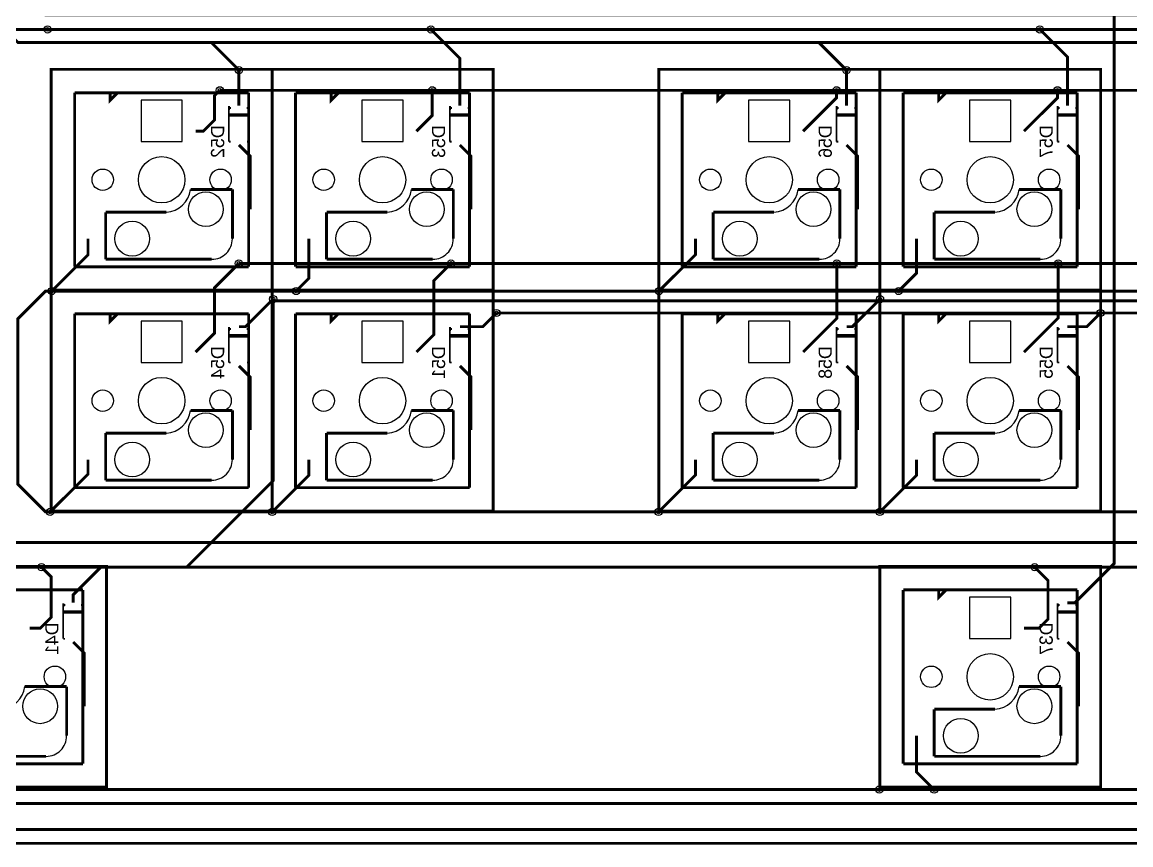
# Model space of a CAD drawing. Extents: x -38 to 13910, y -467 to 6521.
# Drawn here: x 424.4 to 519.9, y 200.2 to 271.2 of the extents above; entities that cross this region are included whole.
import ezdxf

# ---------------------------------------------------------------- set-up
doc = ezdxf.new("R2010")
doc.units = 0
doc.header["$MEASUREMENT"] = 0
for name, color, linetype, true_color in [('BoardOutLine', 6, 'Continuous', 0xff00ff), ('BottomLayer', 5, 'Continuous', 0x0000ff), ('BottomSilkLayer', 7, 'Continuous', 0x66cc33), ('Document', 7, 'Continuous', 0xffffff), ('Hole', 7, 'Continuous', 0x222222), ('Multi-Layer', 7, 'Continuous', 0xc0c0c0), ('TopLayer', 1, 'Continuous', 0xff0000), ('TopSilkLayer', 7, 'Continuous', 0xffcc00)]:
    doc.layers.add(name, color=color, linetype=linetype, true_color=true_color)

msp = doc.modelspace()

# ---------------------------------------------------------------- linework, layer by layer
at = {"layer": 'BoardOutLine', "const_width": 0.254}
msp.add_lwpolyline([(373.982, 340.835), (373.982, 342.532), (728.798, 342.532), (728.798, 200.337), (373.982, 200.337), (373.982, 340.835)], close=True, dxfattribs=at)
at = {"layer": 'BottomLayer', "const_width": 0.254}
for points in [[(517.149, 334.881), (518.5, 333.531), (518.5, 224.471), (515.109, 221.081), (514.478, 221.081)], [(419.191, 273.375), (422.041, 270.525), (426.542, 270.525)], [(459.597, 270.525), (462.089, 268.033), (462.089, 263.945)], [(512.095, 270.525), (514.478, 268.142), (514.478, 263.945)], [(443.039, 267.015), (443.039, 267.015), (443.038, 263.945)], [(495.427, 267.015), (495.427, 267.015), (495.427, 263.945)], [(441.393, 265.275), (440.943, 264.825), (440.943, 262.725), (439.97, 261.752), (439.298, 261.752)], [(459.708, 265.275), (459.708, 263.112), (458.348, 261.752)], [(494.57, 265.275), (494.57, 264.636), (491.685, 261.752)], [(513.62, 265.275), (513.62, 264.636), (510.735, 261.752)], [(443.038, 260.56), (443.997, 259.602), (443.997, 255.02)], [(462.089, 260.56), (463.047, 259.602), (463.047, 255.02)], [(495.427, 260.56), (496.384, 259.603), (496.384, 255.02)], [(514.478, 260.56), (515.434, 259.603), (515.434, 255.02)], [(426.903, 247.965), (430.027, 251.088), (430.027, 252.48)], [(447.977, 247.965), (449.077, 249.065), (449.077, 252.48)], [(479.261, 247.965), (482.414, 251.118), (482.414, 252.48)], [(499.912, 247.965), (501.464, 249.517), (501.464, 252.48)], [(443.038, 250.346), (440.943, 248.25), (440.943, 244.347), (439.297, 242.701)], [(461.323, 250.345), (459.845, 248.866), (459.845, 244.199), (458.348, 242.701)], [(494.58, 250.345), (494.58, 245.597), (491.685, 242.701)], [(513.681, 250.345), (513.681, 245.647), (510.735, 242.701)], [(445.99, 247.274), (445.99, 231.619), (438.523, 224.151), (431.132, 224.151), (428.751, 221.77), (428.751, 221.081)], [(445.991, 247.274), (443.611, 244.894), (443.038, 244.894)], [(498.315, 247.274), (495.935, 244.894), (495.427, 244.894)], [(465.245, 246.073), (464.066, 244.894), (462.089, 244.894)], [(517.326, 246.073), (516.146, 244.894), (514.478, 244.894)], [(443.038, 241.509), (443.997, 240.551), (443.997, 235.97)], [(462.089, 241.509), (463.047, 240.552), (463.047, 235.97)], [(495.427, 241.509), (496.384, 240.552), (496.384, 235.97)], [(514.478, 241.509), (515.434, 240.553), (515.434, 235.97)], [(426.76, 228.915), (430.027, 232.181), (430.027, 233.43)], [(445.904, 228.915), (449.077, 232.087), (449.077, 233.43)], [(479.214, 228.915), (482.414, 232.115), (482.414, 233.43)], [(498.296, 228.915), (501.464, 232.082), (501.464, 233.43)], [(426.014, 224.151), (426.842, 223.323), (426.842, 219.821), (425.91, 218.889), (425.01, 218.889)], [(511.648, 224.151), (512.799, 223), (512.799, 219.671), (512.017, 218.889), (510.735, 218.889)], [(428.751, 217.696), (429.709, 216.738), (429.709, 212.158)], [(514.478, 217.696), (515.434, 216.74), (515.434, 212.158)], [(502.986, 204.97), (501.464, 206.491), (501.464, 209.618)]]:
    msp.add_lwpolyline(points, dxfattribs=at)
at = {"layer": 'BottomSilkLayer', "const_width": 0.254}
for points in [[(431.932, 265.054), (432.567, 265.054), (431.932, 264.419), (431.932, 265.054)], [(450.982, 265.054), (451.617, 265.054), (450.982, 264.419), (450.982, 265.054)], [(484.319, 265.054), (484.954, 265.054), (484.319, 264.419), (484.319, 265.054)], [(503.369, 265.054), (504.004, 265.054), (503.369, 264.419), (503.369, 265.054)], [(431.932, 246.003), (432.567, 246.003), (431.932, 245.368), (431.932, 246.003)], [(450.982, 246.003), (451.617, 246.003), (450.982, 245.368), (450.982, 246.003)], [(484.319, 246.003), (484.954, 246.003), (484.319, 245.368), (484.319, 246.003)], [(503.369, 246.003), (504.004, 246.003), (503.369, 245.368), (503.369, 246.003)], [(503.369, 222.191), (504.004, 222.191), (503.369, 221.556), (503.369, 222.191)]]:
    msp.add_lwpolyline(points, close=True, dxfattribs=at)
at = {"layer": 'BottomSilkLayer', "const_width": 0.152}
for points in [[(442.283, 263.832), (442.172, 263.832), (442.172, 263.658)], [(442.283, 263.832), (442.283, 263.832), (442.283, 263.658)], [(443.794, 263.832), (443.794, 263.832), (443.794, 263.658)], [(443.905, 263.658), (443.905, 263.832), (443.794, 263.832)], [(461.334, 263.832), (461.223, 263.832), (461.223, 263.658)], [(461.334, 263.832), (461.334, 263.832), (461.334, 263.658)], [(462.844, 263.832), (462.844, 263.832), (462.844, 263.658)], [(462.955, 263.658), (462.955, 263.832), (462.844, 263.832)], [(494.672, 263.832), (494.561, 263.832), (494.561, 263.658)], [(494.672, 263.832), (494.672, 263.832), (494.672, 263.658)], [(496.182, 263.832), (496.182, 263.832), (496.182, 263.658)], [(496.293, 263.658), (496.293, 263.832), (496.182, 263.832)], [(513.723, 263.832), (513.612, 263.832), (513.612, 263.658)], [(513.723, 263.832), (513.723, 263.832), (513.723, 263.658)], [(515.233, 263.832), (515.233, 263.832), (515.233, 263.658)], [(515.344, 263.658), (515.344, 263.832), (515.233, 263.832)], [(442.172, 263.658), (442.172, 263.658), (442.172, 260.846)], [(442.172, 263.658), (442.172, 263.658), (442.283, 263.658)], [(442.172, 263.222), (442.172, 263.222), (443.905, 263.222)], [(442.172, 263.079), (442.172, 263.079), (443.905, 263.079)], [(443.794, 263.658), (443.794, 263.658), (443.905, 263.658)], [(443.905, 263.658), (443.905, 263.658), (443.905, 260.846)], [(461.223, 263.658), (461.223, 263.658), (461.223, 260.846)], [(461.223, 263.658), (461.223, 263.658), (461.334, 263.658)], [(461.223, 263.222), (461.223, 263.222), (462.955, 263.222)], [(461.223, 263.079), (461.223, 263.079), (462.955, 263.079)], [(462.844, 263.658), (462.844, 263.658), (462.955, 263.658)], [(462.955, 263.658), (462.955, 263.658), (462.955, 260.846)], [(494.561, 263.658), (494.561, 263.658), (494.561, 260.846)], [(494.561, 263.658), (494.561, 263.658), (494.672, 263.658)], [(494.561, 263.222), (494.561, 263.222), (496.293, 263.222)], [(494.561, 263.079), (494.561, 263.079), (496.293, 263.079)], [(496.182, 263.658), (496.182, 263.658), (496.293, 263.658)], [(496.293, 263.658), (496.293, 263.658), (496.293, 260.846)], [(513.612, 263.658), (513.612, 263.658), (513.612, 260.846)], [(513.612, 263.222), (513.612, 263.222), (515.344, 263.222)], [(513.612, 263.658), (513.612, 263.658), (513.723, 263.658)], [(513.612, 263.079), (513.612, 263.079), (515.344, 263.079)], [(515.233, 263.658), (515.233, 263.658), (515.344, 263.658)], [(515.344, 263.658), (515.344, 263.658), (515.344, 260.846)], [(442.172, 260.846), (442.172, 260.846), (442.34, 260.846)], [(443.905, 260.846), (443.905, 260.846), (443.737, 260.846)], [(461.223, 260.846), (461.223, 260.846), (461.391, 260.846)], [(462.955, 260.846), (462.955, 260.846), (462.787, 260.846)], [(494.561, 260.846), (494.561, 260.846), (494.729, 260.846)], [(496.293, 260.846), (496.293, 260.846), (496.125, 260.846)], [(513.612, 260.846), (513.612, 260.846), (513.78, 260.846)], [(515.344, 260.846), (515.344, 260.846), (515.176, 260.846)], [(442.283, 244.782), (442.172, 244.782), (442.172, 244.608)], [(442.283, 244.782), (442.283, 244.782), (442.283, 244.608)], [(443.794, 244.782), (443.794, 244.782), (443.794, 244.608)], [(443.905, 244.608), (443.905, 244.782), (443.794, 244.782)], [(461.334, 244.782), (461.223, 244.782), (461.223, 244.608)], [(461.334, 244.782), (461.334, 244.782), (461.334, 244.608)], [(462.844, 244.782), (462.844, 244.782), (462.844, 244.608)], [(462.955, 244.608), (462.955, 244.782), (462.844, 244.782)], [(494.672, 244.782), (494.561, 244.782), (494.561, 244.608)], [(494.672, 244.782), (494.672, 244.782), (494.672, 244.608)], [(496.182, 244.782), (496.182, 244.782), (496.182, 244.608)], [(496.293, 244.608), (496.293, 244.782), (496.182, 244.782)], [(513.723, 244.782), (513.612, 244.782), (513.612, 244.608)], [(513.723, 244.782), (513.723, 244.782), (513.723, 244.608)], [(515.233, 244.782), (515.233, 244.782), (515.233, 244.608)], [(515.344, 244.608), (515.344, 244.782), (515.233, 244.782)], [(442.172, 244.608), (442.172, 244.608), (442.283, 244.608)], [(442.172, 244.608), (442.172, 244.608), (442.172, 241.796)], [(442.172, 244.172), (442.172, 244.172), (443.905, 244.172)], [(442.172, 244.029), (442.172, 244.029), (443.905, 244.029)], [(443.794, 244.608), (443.794, 244.608), (443.905, 244.608)], [(443.905, 244.608), (443.905, 244.608), (443.905, 241.796)], [(461.223, 244.608), (461.223, 244.608), (461.334, 244.608)], [(461.223, 244.608), (461.223, 244.608), (461.223, 241.796)], [(461.223, 244.172), (461.223, 244.172), (462.955, 244.172)], [(461.223, 244.029), (461.223, 244.029), (462.955, 244.029)], [(462.844, 244.608), (462.844, 244.608), (462.955, 244.608)], [(462.955, 244.608), (462.955, 244.608), (462.955, 241.796)], [(494.561, 244.608), (494.561, 244.608), (494.672, 244.608)], [(494.561, 244.608), (494.561, 244.608), (494.561, 241.796)], [(494.561, 244.172), (494.561, 244.172), (496.293, 244.172)], [(494.561, 244.029), (494.561, 244.029), (496.293, 244.029)], [(496.182, 244.608), (496.182, 244.608), (496.293, 244.608)], [(496.293, 244.608), (496.293, 244.608), (496.293, 241.796)], [(513.612, 244.608), (513.612, 244.608), (513.612, 241.796)], [(513.612, 244.172), (513.612, 244.172), (515.344, 244.172)], [(513.612, 244.608), (513.612, 244.608), (513.723, 244.608)], [(513.612, 244.029), (513.612, 244.029), (515.344, 244.029)], [(515.233, 244.608), (515.233, 244.608), (515.344, 244.608)], [(515.344, 244.608), (515.344, 244.608), (515.344, 241.796)], [(442.172, 241.796), (442.172, 241.796), (442.34, 241.796)], [(443.905, 241.796), (443.905, 241.796), (443.737, 241.796)], [(461.223, 241.796), (461.223, 241.796), (461.391, 241.796)], [(462.955, 241.796), (462.955, 241.796), (462.787, 241.796)], [(494.561, 241.796), (494.561, 241.796), (494.729, 241.796)], [(496.293, 241.796), (496.293, 241.796), (496.125, 241.796)], [(513.612, 241.796), (513.612, 241.796), (513.78, 241.796)], [(515.344, 241.796), (515.344, 241.796), (515.176, 241.796)], [(427.885, 220.795), (427.885, 220.795), (427.885, 217.982)], [(427.996, 220.969), (427.885, 220.969), (427.885, 220.795)], [(427.885, 220.795), (427.885, 220.795), (427.996, 220.795)], [(427.996, 220.969), (427.996, 220.969), (427.996, 220.795)], [(429.506, 220.969), (429.506, 220.969), (429.506, 220.795)], [(429.617, 220.795), (429.617, 220.969), (429.506, 220.969)], [(429.506, 220.795), (429.506, 220.795), (429.617, 220.795)], [(429.617, 220.795), (429.617, 220.795), (429.617, 217.982)], [(513.612, 220.795), (513.612, 220.795), (513.612, 217.982)], [(513.723, 220.969), (513.612, 220.969), (513.612, 220.795)], [(513.612, 220.795), (513.612, 220.795), (513.723, 220.795)], [(513.723, 220.969), (513.723, 220.969), (513.723, 220.795)], [(515.233, 220.969), (515.233, 220.969), (515.233, 220.795)], [(515.344, 220.795), (515.344, 220.969), (515.233, 220.969)], [(515.233, 220.795), (515.233, 220.795), (515.344, 220.795)], [(515.344, 220.795), (515.344, 220.795), (515.344, 217.982)], [(427.885, 220.359), (427.885, 220.359), (429.617, 220.359)], [(427.885, 220.216), (427.885, 220.216), (429.617, 220.216)], [(513.612, 220.359), (513.612, 220.359), (515.344, 220.359)], [(513.612, 220.216), (513.612, 220.216), (515.344, 220.216)], [(427.885, 217.982), (427.885, 217.982), (428.053, 217.982)], [(429.617, 217.982), (429.617, 217.982), (429.449, 217.982)], [(513.612, 217.982), (513.612, 217.982), (513.78, 217.982)], [(515.344, 217.982), (515.344, 217.982), (515.176, 217.982)]]:
    msp.add_lwpolyline(points, dxfattribs=at)
at = {"layer": 'Document', "const_width": 0.254}
for points in [[(445.902, 248.036), (426.851, 248.036), (426.851, 267.086), (445.902, 267.086)], [(445.902, 267.086), (445.902, 267.086), (445.902, 248.036)], [(464.952, 248.036), (445.902, 248.036), (445.902, 267.086), (464.952, 267.086)], [(464.952, 267.086), (464.952, 267.086), (464.952, 248.036)], [(498.289, 248.036), (479.239, 248.036), (479.239, 267.086), (498.289, 267.086)], [(498.289, 267.086), (498.289, 267.086), (498.289, 248.036)], [(517.339, 248.036), (498.289, 248.036), (498.289, 267.086), (517.339, 267.086)], [(517.339, 267.086), (517.339, 267.086), (517.339, 248.036)], [(438.866, 256.722), (438.866, 256.722), (442.473, 256.722)], [(442.473, 256.722), (442.473, 256.722), (442.473, 252.481)], [(457.916, 256.722), (457.916, 256.722), (461.523, 256.722)], [(461.523, 256.722), (461.523, 256.722), (461.523, 252.481)], [(491.253, 256.722), (491.253, 256.722), (494.86, 256.722)], [(494.86, 256.722), (494.86, 256.722), (494.86, 252.481)], [(510.303, 256.722), (510.303, 256.722), (513.91, 256.722)], [(513.91, 256.722), (513.91, 256.722), (513.91, 252.481)], [(431.55, 254.767), (431.55, 254.767), (431.55, 250.703)], [(431.55, 254.767), (431.55, 254.767), (436.783, 254.767)], [(450.6, 254.767), (450.6, 254.767), (450.6, 250.703)], [(450.6, 254.767), (450.6, 254.767), (455.833, 254.767)], [(483.938, 254.767), (483.938, 254.767), (483.938, 250.703)], [(483.938, 254.767), (483.938, 254.767), (489.171, 254.767)], [(502.988, 254.767), (502.988, 254.767), (502.988, 250.703)], [(502.988, 254.767), (502.988, 254.767), (508.221, 254.767)], [(440.695, 250.703), (440.695, 250.703), (431.551, 250.703)], [(459.745, 250.703), (459.745, 250.703), (450.601, 250.703)], [(493.082, 250.703), (493.082, 250.703), (483.938, 250.703)], [(512.132, 250.703), (512.132, 250.703), (502.988, 250.703)], [(445.902, 228.985), (426.851, 228.985), (426.851, 248.035), (445.902, 248.035)], [(445.902, 248.035), (445.902, 248.035), (445.902, 228.985)], [(464.952, 228.985), (445.902, 228.985), (445.902, 248.035), (464.952, 248.035)], [(464.952, 248.035), (464.952, 248.035), (464.952, 228.985)], [(498.289, 228.985), (479.239, 228.985), (479.239, 248.035), (498.289, 248.035)], [(498.289, 248.035), (498.289, 248.035), (498.289, 228.985)], [(517.339, 228.985), (498.289, 228.985), (498.289, 248.035), (517.339, 248.035)], [(517.339, 248.035), (517.339, 248.035), (517.339, 228.985)], [(438.866, 237.672), (438.866, 237.672), (442.473, 237.672)], [(442.473, 237.672), (442.473, 237.672), (442.473, 233.431)], [(457.916, 237.672), (457.916, 237.672), (461.523, 237.672)], [(461.523, 237.672), (461.523, 237.672), (461.523, 233.431)], [(491.253, 237.672), (491.253, 237.672), (494.86, 237.672)], [(494.86, 237.672), (494.86, 237.672), (494.86, 233.431)], [(510.303, 237.672), (510.303, 237.672), (513.91, 237.672)], [(513.91, 237.672), (513.91, 237.672), (513.91, 233.431)], [(431.55, 235.717), (431.55, 235.717), (431.55, 231.653)], [(431.55, 235.717), (431.55, 235.717), (436.783, 235.717)], [(450.6, 235.717), (450.6, 235.717), (450.6, 231.653)], [(450.6, 235.717), (450.6, 235.717), (455.833, 235.717)], [(483.938, 235.717), (483.938, 235.717), (483.938, 231.653)], [(483.938, 235.717), (483.938, 235.717), (489.171, 235.717)], [(502.988, 235.717), (502.988, 235.717), (502.988, 231.653)], [(502.988, 235.717), (502.988, 235.717), (508.221, 235.717)], [(440.695, 231.653), (440.695, 231.653), (431.551, 231.653)], [(459.745, 231.653), (459.745, 231.653), (450.601, 231.653)], [(493.082, 231.653), (493.082, 231.653), (483.938, 231.653)], [(512.132, 231.653), (512.132, 231.653), (502.988, 231.653)], [(431.614, 205.173), (412.564, 205.173), (412.564, 224.223), (431.614, 224.223)], [(431.614, 224.223), (431.614, 224.223), (431.614, 205.173)], [(517.339, 205.173), (498.289, 205.173), (498.289, 224.223), (517.339, 224.223)], [(517.339, 224.223), (517.339, 224.223), (517.339, 205.173)], [(424.578, 213.86), (424.578, 213.86), (428.185, 213.86)], [(428.185, 213.86), (428.185, 213.86), (428.185, 209.618)], [(510.303, 213.86), (510.303, 213.86), (513.91, 213.86)], [(513.91, 213.86), (513.91, 213.86), (513.91, 209.618)], [(502.988, 211.904), (502.988, 211.904), (502.988, 207.84)], [(502.988, 211.904), (502.988, 211.904), (508.221, 211.904)], [(426.407, 207.84), (426.407, 207.84), (417.263, 207.84)], [(512.132, 207.84), (512.132, 207.84), (502.988, 207.84)]]:
    msp.add_lwpolyline(points, dxfattribs=at)
at = {"layer": 'Document'}
for centre, radius, start, end in [((436.662, 256.982), 2.219, 273.12162, 353.27606), ((455.712, 256.982), 2.219, 273.12162, 353.27606), ((489.05, 256.982), 2.219, 273.12162, 353.27606), ((508.1, 256.982), 2.219, 273.12162, 353.27606), ((440.703, 252.472), 1.769, 270, 0.27868), ((459.753, 252.472), 1.769, 270, 0.27868), ((493.091, 252.472), 1.769, 270, 0.27868), ((512.141, 252.472), 1.769, 270, 0.27868), ((436.662, 237.932), 2.219, 273.12162, 353.27606), ((455.712, 237.932), 2.219, 273.12162, 353.27606), ((489.05, 237.932), 2.219, 273.12162, 353.27606), ((508.1, 237.932), 2.219, 273.12162, 353.27606), ((440.703, 233.422), 1.769, 270, 0.27868), ((459.753, 233.422), 1.769, 270, 0.27868), ((493.091, 233.422), 1.769, 270, 0.27868), ((512.141, 233.422), 1.769, 270, 0.27868), ((422.375, 214.12), 2.219, 273.12162, 353.27606), ((508.1, 214.12), 2.219, 273.12162, 353.27606), ((426.416, 209.609), 1.769, 270, 0.27868), ((512.141, 209.609), 1.769, 270, 0.27868)]:
    msp.add_arc(centre, radius, start, end, dxfattribs=at)
at = {"layer": 'Hole'}
for centre in [(426.542, 270.525), (459.597, 270.525), (512.095, 270.525), (443.038, 267.015), (495.427, 267.015), (441.393, 265.275), (459.708, 265.275), (494.57, 265.275), (513.62, 265.275), (443.038, 250.346), (461.323, 250.345), (494.58, 250.345), (513.681, 250.345), (426.903, 247.965), (447.977, 247.965), (479.261, 247.965), (499.912, 247.965), (445.99, 247.274), (498.315, 247.274), (465.245, 246.073), (517.326, 246.073), (426.76, 228.915), (445.904, 228.915), (479.213, 228.915), (498.296, 228.915), (426.014, 224.151), (511.648, 224.151), (498.259, 204.97), (502.986, 204.97)]:
    msp.add_circle(centre, 0.155, dxfattribs=at)
at = {"layer": 'Multi-Layer'}
for points in [[(438.155, 264.419), (434.599, 264.419), (434.599, 260.863), (438.155, 260.863)], [(457.205, 264.419), (453.649, 264.419), (453.649, 260.863), (457.205, 260.863)], [(490.542, 264.419), (486.986, 264.419), (486.986, 260.863), (490.542, 260.863)], [(509.592, 264.419), (506.036, 264.419), (506.036, 260.863), (509.592, 260.863)], [(438.155, 245.368), (434.599, 245.368), (434.599, 241.812), (438.155, 241.812)], [(457.205, 245.368), (453.649, 245.368), (453.649, 241.812), (457.205, 241.812)], [(490.542, 245.368), (486.986, 245.368), (486.986, 241.812), (490.542, 241.812)], [(509.592, 245.368), (506.036, 245.368), (506.036, 241.812), (509.592, 241.812)], [(509.592, 221.556), (506.036, 221.556), (506.036, 218), (509.592, 218)]]:
    msp.add_lwpolyline(points, close=True, dxfattribs=at)
for centre, radius in [((426.542, 270.525), 0.31), ((459.597, 270.525), 0.31), ((512.095, 270.525), 0.31), ((443.038, 267.015), 0.31), ((495.427, 267.015), 0.31), ((441.393, 265.275), 0.31), ((459.708, 265.275), 0.31), ((494.57, 265.275), 0.31), ((513.62, 265.275), 0.31), ((436.377, 257.561), 2), ((455.427, 257.561), 2), ((488.764, 257.561), 2), ((507.814, 257.561), 2), ((431.297, 257.561), 0.925), ((441.457, 257.561), 0.925), ((450.347, 257.561), 0.925), ((460.507, 257.561), 0.925), ((483.684, 257.561), 0.925), ((493.844, 257.561), 0.925), ((502.734, 257.561), 0.925), ((512.894, 257.561), 0.925), ((440.187, 255.02), 1.5), ((459.237, 255.02), 1.5), ((492.574, 255.02), 1.5), ((511.624, 255.02), 1.5), ((433.837, 252.48), 1.5), ((452.887, 252.48), 1.5), ((486.224, 252.48), 1.5), ((505.274, 252.48), 1.5), ((443.038, 250.346), 0.31), ((461.323, 250.345), 0.31), ((494.58, 250.345), 0.31), ((513.681, 250.345), 0.31), ((426.903, 247.965), 0.31), ((445.99, 247.274), 0.31), ((447.977, 247.965), 0.31), ((479.261, 247.965), 0.31), ((498.315, 247.274), 0.31), ((499.912, 247.965), 0.31), ((465.245, 246.073), 0.31), ((517.326, 246.073), 0.31), ((436.377, 238.51), 2), ((455.427, 238.51), 2), ((488.764, 238.51), 2), ((507.814, 238.51), 2), ((431.297, 238.51), 0.925), ((441.457, 238.51), 0.925), ((450.347, 238.51), 0.925), ((460.507, 238.51), 0.925), ((483.684, 238.51), 0.925), ((493.844, 238.51), 0.925), ((502.734, 238.51), 0.925), ((512.894, 238.51), 0.925), ((440.187, 235.97), 1.5), ((459.237, 235.97), 1.5), ((492.574, 235.97), 1.5), ((511.624, 235.97), 1.5), ((433.837, 233.43), 1.5), ((452.887, 233.43), 1.5), ((486.224, 233.43), 1.5), ((505.274, 233.43), 1.5), ((426.76, 228.915), 0.31), ((445.904, 228.915), 0.31), ((479.213, 228.915), 0.31), ((498.296, 228.915), 0.31), ((426.014, 224.151), 0.31), ((511.648, 224.151), 0.31), ((507.814, 214.698), 2), ((427.169, 214.698), 0.925), ((502.734, 214.698), 0.925), ((512.894, 214.698), 0.925), ((425.899, 212.158), 1.5), ((511.624, 212.158), 1.5), ((505.274, 209.618), 1.5), ((498.259, 204.97), 0.31), ((502.986, 204.97), 0.31)]:
    msp.add_circle(centre, radius, dxfattribs=at)
at = {"layer": 'TopLayer', "const_width": 0.254}
for points in [[(673.163, 312.229), (424.02, 312.229), (423.989, 312.26), (421.607, 309.877), (421.607, 271.777), (423.987, 269.395), (650.212, 269.395), (652.593, 267.015)], [(720.266, 306.077), (721.617, 304.726), (721.617, 262.874), (723.268, 261.223), (723.268, 224.922), (724.167, 224.023), (724.167, 206.771), (718.917, 201.521), (382.323, 201.521), (378.744, 205.102), (378.744, 226.532), (381.124, 228.915), (381.124, 247.965), (384.03, 247.965), (388.589, 252.524), (388.269, 252.844), (388.269, 267.015)], [(674.963, 294.677), (674.963, 294.148), (673.692, 292.877), (425.793, 292.877), (423.987, 291.071), (423.987, 274.17), (426.369, 271.777), (674.025, 271.777), (675.262, 270.54), (675.262, 249.202), (674.025, 247.965), (426.369, 247.965), (423.987, 245.582), (423.987, 231.295), (426.369, 228.915), (655.46, 228.97)], [(676.164, 290.477), (676.164, 248.173), (675.115, 247.124), (445.894, 247.124), (445.894, 247.274)], [(676.913, 290.477), (676.913, 290.477), (676.913, 247.273), (675.712, 246.072), (465.244, 246.072)], [(426.542, 270.525), (515.499, 270.525), (622.458, 270.525), (669.412, 270.525)], [(440.67, 269.397), (440.67, 269.383), (443.039, 267.015)], [(492.968, 269.397), (493.045, 269.397), (495.427, 267.015)], [(633.56, 267.015), (631.82, 265.275), (441.394, 265.275)], [(719.27, 252.727), (719.27, 247.964), (718.167, 245.773), (718.167, 244.305), (718.167, 226.422), (722.667, 221.921), (722.667, 207.52), (718.917, 203.77), (716.816, 203.77), (676.613, 203.77), (632.209, 203.77), (581.355, 203.77), (516.999, 203.77), (440.643, 203.77), (385.888, 203.77), (383.506, 206.152), (383.506, 226.533), (384.838, 227.865), (384.838, 238.123), (384.838, 246.373), (388.269, 249.803), (388.269, 250.346)], [(633.542, 252.727), (631.16, 250.345), (443.039, 250.345)], [(715.616, 245.173), (715.616, 227.805), (719.27, 224.151), (719.27, 224.151), (721.651, 221.77), (721.651, 207.104), (719.517, 204.97), (583.536, 204.97), (388.269, 204.97)], [(671.644, 226.271), (471.614, 226.271), (412.082, 226.271)], [(406.141, 225.371), (407.361, 224.151), (462.089, 224.151), (533.528, 224.151), (676.407, 224.151), (678.337, 222.221), (687.264, 222.221), (702.265, 222.221), (716.366, 222.221)]]:
    msp.add_lwpolyline(points, dxfattribs=at)
at = {"layer": 'TopSilkLayer', "const_width": 0.254}
for points in [[(426.851, 265.181), (426.851, 267.086), (428.756, 267.086)], [(443.997, 267.086), (445.902, 267.086), (445.902, 265.181)], [(445.902, 265.181), (445.902, 267.086), (447.807, 267.086)], [(463.047, 267.086), (464.952, 267.086), (464.952, 265.181)], [(479.239, 265.181), (479.239, 267.086), (481.144, 267.086)], [(496.384, 267.086), (498.289, 267.086), (498.289, 265.181)], [(498.289, 265.181), (498.289, 267.086), (500.194, 267.086)], [(515.434, 267.086), (517.339, 267.086), (517.339, 265.181)], [(428.876, 250.061), (428.876, 250.061), (428.876, 265.061)], [(428.876, 265.061), (428.876, 265.061), (443.877, 265.061)], [(443.877, 250.061), (443.877, 250.061), (443.877, 265.061)], [(447.926, 250.061), (447.926, 250.061), (447.926, 265.061)], [(447.926, 265.061), (447.926, 265.061), (462.927, 265.061)], [(462.927, 250.061), (462.927, 250.061), (462.927, 265.061)], [(481.264, 250.061), (481.264, 250.061), (481.264, 265.061)], [(481.264, 265.061), (481.264, 265.061), (496.264, 265.061)], [(496.264, 250.061), (496.264, 250.061), (496.264, 265.061)], [(500.314, 250.061), (500.314, 250.061), (500.314, 265.061)], [(500.314, 265.061), (500.314, 265.061), (515.314, 265.061)], [(515.314, 250.061), (515.314, 250.061), (515.314, 265.061)], [(428.756, 248.036), (426.851, 248.036), (426.851, 249.941)], [(428.876, 250.061), (428.876, 250.061), (443.877, 250.061)], [(445.902, 249.941), (445.902, 248.036), (443.997, 248.036)], [(447.807, 248.036), (445.902, 248.036), (445.902, 249.941)], [(447.926, 250.061), (447.926, 250.061), (462.927, 250.061)], [(464.952, 249.941), (464.952, 248.036), (463.047, 248.036)], [(481.144, 248.036), (479.239, 248.036), (479.239, 249.941)], [(481.264, 250.061), (481.264, 250.061), (496.264, 250.061)], [(498.289, 249.941), (498.289, 248.036), (496.384, 248.036)], [(500.194, 248.036), (498.289, 248.036), (498.289, 249.941)], [(500.314, 250.061), (500.314, 250.061), (515.314, 250.061)], [(517.339, 249.941), (517.339, 248.036), (515.434, 248.036)], [(426.851, 246.13), (426.851, 248.035), (428.756, 248.035)], [(443.997, 248.035), (445.902, 248.035), (445.902, 246.13)], [(445.902, 246.13), (445.902, 248.035), (447.807, 248.035)], [(463.047, 248.035), (464.952, 248.035), (464.952, 246.13)], [(479.239, 246.13), (479.239, 248.035), (481.144, 248.035)], [(496.384, 248.035), (498.289, 248.035), (498.289, 246.13)], [(498.289, 246.13), (498.289, 248.035), (500.194, 248.035)], [(515.434, 248.035), (517.339, 248.035), (517.339, 246.13)], [(428.876, 231.01), (428.876, 231.01), (428.876, 246.01)], [(428.876, 246.01), (428.876, 246.01), (443.877, 246.01)], [(443.877, 231.01), (443.877, 231.01), (443.877, 246.01)], [(447.926, 231.01), (447.926, 231.01), (447.926, 246.01)], [(447.926, 246.01), (447.926, 246.01), (462.927, 246.01)], [(462.927, 231.01), (462.927, 231.01), (462.927, 246.01)], [(481.264, 231.01), (481.264, 231.01), (481.264, 246.01)], [(481.264, 246.01), (481.264, 246.01), (496.264, 246.01)], [(496.264, 231.01), (496.264, 231.01), (496.264, 246.01)], [(500.314, 231.01), (500.314, 231.01), (500.314, 246.01)], [(500.314, 246.01), (500.314, 246.01), (515.314, 246.01)], [(515.314, 231.01), (515.314, 231.01), (515.314, 246.01)], [(428.756, 228.985), (426.851, 228.985), (426.851, 230.89)], [(428.876, 231.01), (428.876, 231.01), (443.877, 231.01)], [(445.902, 230.89), (445.902, 228.985), (443.997, 228.985)], [(447.807, 228.985), (445.902, 228.985), (445.902, 230.89)], [(447.926, 231.01), (447.926, 231.01), (462.927, 231.01)], [(464.952, 230.89), (464.952, 228.985), (463.047, 228.985)], [(481.144, 228.985), (479.239, 228.985), (479.239, 230.89)], [(481.264, 231.01), (481.264, 231.01), (496.264, 231.01)], [(498.289, 230.89), (498.289, 228.985), (496.384, 228.985)], [(500.194, 228.985), (498.289, 228.985), (498.289, 230.89)], [(500.314, 231.01), (500.314, 231.01), (515.314, 231.01)], [(517.339, 230.89), (517.339, 228.985), (515.434, 228.985)], [(429.709, 224.223), (431.614, 224.223), (431.614, 222.318)], [(498.289, 222.318), (498.289, 224.223), (500.194, 224.223)], [(515.434, 224.223), (517.339, 224.223), (517.339, 222.318)], [(414.589, 222.198), (414.589, 222.198), (429.589, 222.198)], [(429.589, 207.198), (429.589, 207.198), (429.589, 222.198)], [(500.314, 207.198), (500.314, 207.198), (500.314, 222.198)], [(500.314, 222.198), (500.314, 222.198), (515.314, 222.198)], [(515.314, 207.198), (515.314, 207.198), (515.314, 222.198)], [(414.589, 207.198), (414.589, 207.198), (429.589, 207.198)], [(431.614, 207.078), (431.614, 205.173), (429.709, 205.173)], [(500.194, 205.173), (498.289, 205.173), (498.289, 207.078)], [(500.314, 207.198), (500.314, 207.198), (515.314, 207.198)], [(517.339, 207.078), (517.339, 205.173), (515.434, 205.173)]]:
    msp.add_lwpolyline(points, dxfattribs=at)

# ---------------------------------------------------------------- texts
at = {"layer": 'BottomSilkLayer', "text_generation_flag": 2}
for s, p in [('D52', (441.768, 262.252)), ('D53', (460.819, 262.252)), ('D56', (494.157, 262.252)), ('D57', (513.208, 262.252)), ('D54', (441.768, 243.202)), ('D51', (460.819, 243.202)), ('D58', (494.157, 243.202)), ('D55', (513.208, 243.202)), ('D41', (427.481, 219.389)), ('D37', (513.208, 219.389))]:
    msp.add_text(s, height=1.143, rotation=90, dxfattribs=at).set_placement(p)

doc.saveas('drawing.dxf')
